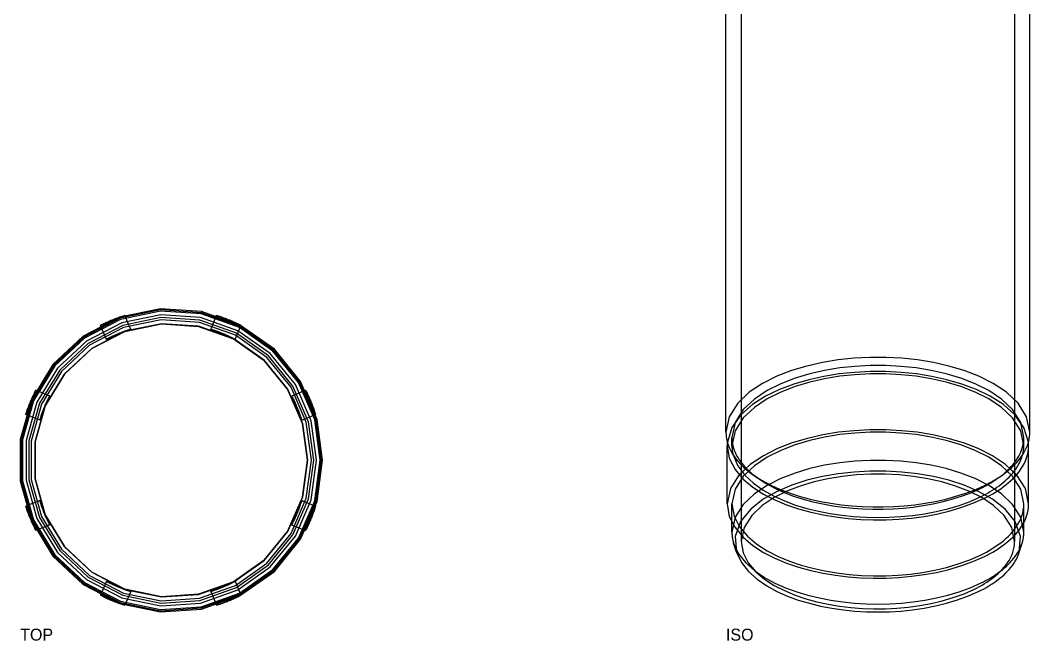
# Model space of a CAD drawing. Header units: millimetres. Extents: x 0 to 275, y -45 to 668.
# Drawn here: x 0 to 211, y 374 to 503.7 of the extents above; entities that cross this region are included whole.
import ezdxf

# ---------------------------------------------------------------- set-up
doc = ezdxf.new("R2010")
doc.units = ezdxf.units.MM
for name, color, linetype in [('ISO_HIDDEN', 8, 'CONTINUOUS'), ('ISO_VISIBLE', 7, 'Continuous'), ('TOP_HIDDEN', 8, 'CONTINUOUS'), ('TOP_VISIBLE', 7, 'Continuous')]:
    doc.layers.add(name, color=color, linetype=linetype)

msp = doc.modelspace()

# ---------------------------------------------------------------- linework, layer by layer
at = {"layer": 'ISO_HIDDEN'}
for points in [[(150.68, 619.28), (150.68, 394.72)], [(207.83, 619.28), (207.83, 394.72)], [(211, 417.57), (210.31, 420.8), (208.54, 423.61), (206.12, 425.89), (203.36, 427.74), (200.38, 429.24), (197.28, 430.44), (194.09, 431.39), (190.84, 432.12), (187.55, 432.66), (184.24, 433.01), (180.91, 433.18), (177.59, 433.18), (174.26, 433.01), (170.95, 432.66), (167.66, 432.12), (164.41, 431.39), (161.22, 430.44), (158.12, 429.24), (155.14, 427.74), (152.38, 425.89), (149.96, 423.61), (148.19, 420.8), (147.5, 417.57)], [(209.75, 416.48), (209.09, 419.59), (207.38, 422.28), (205.07, 424.48), (202.41, 426.25), (199.55, 427.69), (196.57, 428.84), (193.5, 429.76), (190.38, 430.46), (187.23, 430.98), (184.04, 431.31), (180.85, 431.48), (177.65, 431.48), (174.46, 431.31), (171.27, 430.98), (168.12, 430.46), (165, 429.76), (161.93, 428.84), (158.95, 427.69), (156.09, 426.25), (153.43, 424.48), (151.12, 422.28), (149.41, 419.59), (148.75, 416.48)], [(210.71, 415.48), (209.78, 418.56), (207.9, 421.19), (205.48, 423.33), (202.75, 425.07), (199.83, 426.48), (196.8, 427.62), (193.69, 428.52), (190.53, 429.22), (187.33, 429.73), (184.11, 430.06), (180.87, 430.23), (177.63, 430.23), (174.39, 430.06), (171.17, 429.73), (167.97, 429.22), (164.81, 428.52), (161.7, 427.62), (158.67, 426.48), (155.75, 425.07), (153.02, 423.33), (150.6, 421.19), (148.72, 418.56), (147.79, 415.48)], [(209.75, 414.74), (209.09, 417.85), (207.38, 420.54), (205.07, 422.74), (202.41, 424.51), (199.55, 425.95), (196.57, 427.1), (193.5, 428.02), (190.38, 428.72), (187.23, 429.24), (184.04, 429.57), (180.85, 429.74), (177.65, 429.74), (174.46, 429.57), (171.27, 429.24), (168.12, 428.72), (165, 428.02), (161.93, 427.1), (158.95, 425.95), (156.09, 424.51), (153.43, 422.74), (151.12, 420.54), (149.41, 417.85), (148.75, 414.74)], [(210.75, 402.56), (210.07, 405.76), (208.31, 408.55), (205.91, 410.81), (203.17, 412.65), (200.22, 414.13), (197.14, 415.32), (193.97, 416.27), (190.75, 416.99), (187.49, 417.53), (184.2, 417.87), (180.9, 418.04), (177.6, 418.04), (174.3, 417.87), (171.01, 417.53), (167.75, 416.99), (164.53, 416.27), (161.36, 415.32), (158.28, 414.13), (155.33, 412.65), (152.59, 410.81), (150.19, 408.55), (148.43, 405.76), (147.75, 402.56)], [(209.75, 402.56), (209.09, 405.66), (207.38, 408.36), (205.07, 410.55), (202.41, 412.33), (199.55, 413.76), (196.57, 414.92), (193.5, 415.83), (190.38, 416.54), (187.23, 417.05), (184.04, 417.39), (180.85, 417.55), (177.65, 417.55), (174.46, 417.39), (171.27, 417.05), (168.12, 416.54), (165, 415.83), (161.93, 414.92), (158.95, 413.76), (156.09, 412.33), (153.43, 410.55), (151.12, 408.36), (149.41, 405.66), (148.75, 402.56)], [(148.75, 416.48), (148.76, 416.03), (148.81, 415.58), (148.87, 415.13), (148.97, 414.69), (149.09, 414.25), (149.23, 413.82), (149.4, 413.4), (149.59, 412.98), (149.8, 412.58), (150.02, 412.19), (150.27, 411.81), (150.52, 411.43), (150.8, 411.07), (151.08, 410.72), (151.38, 410.38), (151.69, 410.05), (152.01, 409.73), (152.34, 409.41), (152.68, 409.11), (153.02, 408.82), (153.37, 408.53), (153.73, 408.25), (154.1, 407.99)], [(148.75, 414.74), (148.75, 416.48)], [(204.4, 407.99), (204.77, 408.25), (205.13, 408.53), (205.48, 408.82), (205.82, 409.11), (206.16, 409.41), (206.49, 409.73), (206.81, 410.05), (207.12, 410.38), (207.42, 410.72), (207.7, 411.07), (207.98, 411.43), (208.23, 411.81), (208.48, 412.19), (208.7, 412.58), (208.91, 412.98), (209.1, 413.4), (209.27, 413.82), (209.41, 414.25), (209.53, 414.69), (209.63, 415.13), (209.69, 415.58), (209.74, 416.03), (209.75, 416.48)], [(209.75, 414.74), (209.75, 416.48)], [(148.75, 414.74), (148.75, 414.66), (148.75, 414.57), (148.75, 414.49), (148.76, 414.4), (148.76, 414.32), (148.77, 414.23), (148.77, 414.15), (148.78, 414.07), (148.79, 413.98), (148.8, 413.9), (148.81, 413.81), (148.82, 413.73), (148.83, 413.65), (148.84, 413.56), (148.86, 413.48), (148.87, 413.4), (148.89, 413.31), (148.9, 413.23), (148.92, 413.15), (148.94, 413.07), (148.96, 412.98), (148.98, 412.9), (149, 412.82)], [(209.5, 412.82), (209.52, 412.9), (209.54, 412.98), (209.56, 413.07), (209.58, 413.15), (209.6, 413.23), (209.61, 413.31), (209.63, 413.4), (209.64, 413.48), (209.66, 413.56), (209.67, 413.65), (209.68, 413.73), (209.69, 413.81), (209.7, 413.9), (209.71, 413.98), (209.72, 414.07), (209.73, 414.15), (209.73, 414.23), (209.74, 414.32), (209.74, 414.4), (209.75, 414.49), (209.75, 414.57), (209.75, 414.66), (209.75, 414.74)], [(209.75, 396.67), (209.09, 399.78), (207.38, 402.47), (205.07, 404.67), (202.41, 406.44), (199.55, 407.88), (196.57, 409.03), (193.5, 409.95), (190.38, 410.65), (187.23, 411.17), (184.04, 411.5), (180.85, 411.67), (177.65, 411.67), (174.46, 411.5), (171.27, 411.17), (168.12, 410.65), (165, 409.95), (161.93, 409.03), (158.95, 407.88), (156.09, 406.44), (153.43, 404.67), (151.12, 402.47), (149.41, 399.78), (148.75, 396.67)], [(208.8, 392.49), (209.07, 395.78), (207.93, 398.89), (205.83, 401.47), (203.21, 403.53), (200.31, 405.17), (197.25, 406.48), (194.08, 407.51), (190.84, 408.29), (187.56, 408.86), (184.24, 409.24), (180.92, 409.42), (177.58, 409.42), (174.26, 409.24), (170.94, 408.86), (167.66, 408.29), (164.42, 407.51), (161.25, 406.48), (158.19, 405.17), (155.29, 403.53), (152.67, 401.47), (150.57, 398.89), (149.43, 395.78), (149.7, 392.49)], [(207.83, 394.72), (207.21, 397.63), (205.61, 400.16), (203.44, 402.21), (200.95, 403.88), (198.27, 405.22), (195.47, 406.3), (192.6, 407.16), (189.68, 407.82), (186.72, 408.3), (183.74, 408.62), (180.75, 408.77), (177.75, 408.77), (174.76, 408.62), (171.78, 408.3), (168.82, 407.82), (165.9, 407.16), (163.03, 406.3), (160.23, 405.22), (157.55, 403.88), (155.06, 402.21), (152.89, 400.16), (151.29, 397.63), (150.68, 394.72)], [(148.75, 402.56), (149.18, 400.04), (150.34, 397.76), (152, 395.81), (153.96, 394.16), (156.11, 392.77), (158.39, 391.6), (160.76, 390.61), (163.19, 389.79), (165.66, 389.11), (168.17, 388.56), (170.7, 388.14), (173.24, 387.83), (175.8, 387.63), (178.36, 387.54), (180.93, 387.56), (183.49, 387.68), (186.04, 387.92), (188.58, 388.26), (191.1, 388.72), (193.6, 389.3), (196.06, 390.03), (198.47, 390.9), (200.82, 391.94)], [(148.75, 398.68), (148.75, 402.56)], [(200.82, 391.94), (201.38, 392.22), (201.94, 392.52), (202.5, 392.83), (203.04, 393.16), (203.58, 393.5), (204.1, 393.85), (204.62, 394.22), (205.13, 394.61), (205.62, 395.01), (206.09, 395.43), (206.55, 395.86), (207, 396.32), (207.42, 396.79), (207.81, 397.29), (208.18, 397.8), (208.52, 398.34), (208.83, 398.9), (209.1, 399.47), (209.33, 400.06), (209.51, 400.67), (209.64, 401.29), (209.72, 401.92), (209.75, 402.56)], [(209.75, 398.68), (209.75, 402.56)], [(150.68, 394.72), (151.08, 392.36), (152.17, 390.23), (153.72, 388.4), (155.56, 386.86), (157.57, 385.55), (159.71, 384.46), (161.93, 383.53), (164.2, 382.76), (166.52, 382.13), (168.87, 381.61), (171.24, 381.22), (173.62, 380.93), (176.02, 380.74), (178.42, 380.66), (180.82, 380.67), (183.22, 380.79), (185.61, 381.01), (187.99, 381.33), (190.36, 381.76), (192.7, 382.31), (195, 382.98), (197.26, 383.8), (199.46, 384.77)], [(199.46, 384.77), (199.99, 385.04), (200.51, 385.32), (201.03, 385.61), (201.54, 385.92), (202.04, 386.24), (202.54, 386.57), (203.02, 386.91), (203.49, 387.27), (203.95, 387.65), (204.4, 388.04), (204.83, 388.45), (205.24, 388.88), (205.64, 389.32), (206.01, 389.79), (206.36, 390.27), (206.68, 390.77), (206.96, 391.29), (207.22, 391.83), (207.43, 392.39), (207.6, 392.96), (207.72, 393.54), (207.8, 394.13), (207.83, 394.72)]]:
    msp.add_lwpolyline(points, dxfattribs=at)
at = {"layer": 'ISO_VISIBLE'}
for points in [[(147.5, 417.57), (147.5, 522.22)], [(211, 417.57), (211, 522.22)], [(147.5, 417.57), (147.51, 417.1), (147.56, 416.63), (147.63, 416.16), (147.73, 415.7), (147.85, 415.24), (148, 414.8), (148.18, 414.36), (148.37, 413.93), (148.59, 413.51), (148.82, 413.1), (149.08, 412.7), (149.35, 412.32), (149.63, 411.94), (149.93, 411.57), (150.24, 411.22), (150.56, 410.87), (150.89, 410.54), (151.24, 410.21), (151.59, 409.9), (151.95, 409.59), (152.31, 409.29), (152.69, 409.01), (153.07, 408.73)], [(205.43, 408.73), (205.81, 409.01), (206.19, 409.29), (206.55, 409.59), (206.91, 409.9), (207.26, 410.21), (207.61, 410.54), (207.94, 410.87), (208.26, 411.22), (208.57, 411.57), (208.87, 411.94), (209.15, 412.32), (209.42, 412.7), (209.68, 413.1), (209.91, 413.51), (210.13, 413.93), (210.32, 414.36), (210.5, 414.8), (210.65, 415.24), (210.77, 415.7), (210.87, 416.16), (210.94, 416.63), (210.99, 417.1), (211, 417.57)], [(147.79, 415.48), (147.78, 415.45), (147.78, 415.41), (147.78, 415.38), (147.77, 415.35), (147.77, 415.32), (147.77, 415.29), (147.77, 415.25), (147.77, 415.22), (147.76, 415.19), (147.76, 415.16), (147.76, 415.13), (147.76, 415.09), (147.76, 415.06), (147.76, 415.03), (147.75, 415), (147.75, 414.97), (147.75, 414.93), (147.75, 414.9), (147.75, 414.87), (147.75, 414.84), (147.75, 414.8), (147.75, 414.77), (147.75, 414.74)], [(147.75, 414.74), (148.2, 412.14), (149.4, 409.79), (151.11, 407.77), (153.13, 406.07), (155.36, 404.63), (157.71, 403.42), (160.16, 402.41), (162.66, 401.56), (165.22, 400.86), (167.8, 400.29), (170.42, 399.85), (173.05, 399.53), (175.69, 399.33), (178.33, 399.24), (180.98, 399.25), (183.63, 399.38), (186.26, 399.62), (188.89, 399.97), (191.49, 400.45), (194.07, 401.06), (196.61, 401.8), (199.1, 402.7), (201.52, 403.77)], [(147.75, 402.56), (147.75, 414.74)], [(201.52, 403.77), (202.11, 404.07), (202.69, 404.38), (203.26, 404.7), (203.82, 405.04), (204.38, 405.39), (204.92, 405.75), (205.45, 406.13), (205.97, 406.53), (206.48, 406.95), (206.97, 407.38), (207.45, 407.83), (207.91, 408.3), (208.34, 408.79), (208.75, 409.3), (209.13, 409.83), (209.48, 410.39), (209.8, 410.96), (210.08, 411.56), (210.31, 412.17), (210.5, 412.8), (210.64, 413.44), (210.72, 414.09), (210.75, 414.74)], [(210.75, 414.74), (210.75, 414.77), (210.75, 414.8), (210.75, 414.84), (210.75, 414.87), (210.75, 414.9), (210.75, 414.93), (210.75, 414.97), (210.75, 415), (210.74, 415.03), (210.74, 415.06), (210.74, 415.09), (210.74, 415.13), (210.74, 415.16), (210.74, 415.19), (210.73, 415.22), (210.73, 415.25), (210.73, 415.29), (210.73, 415.32), (210.73, 415.35), (210.72, 415.38), (210.72, 415.41), (210.72, 415.45), (210.71, 415.48)], [(210.75, 402.56), (210.75, 414.74)], [(149, 412.82), (149.96, 410.54), (151.45, 408.56), (153.27, 406.88), (155.29, 405.45), (157.45, 404.24), (159.71, 403.21), (162.03, 402.34), (164.41, 401.62), (166.81, 401.03), (169.25, 400.55), (171.7, 400.19), (174.17, 399.93), (176.64, 399.78), (179.12, 399.72), (181.6, 399.77), (184.08, 399.91), (186.54, 400.16), (189, 400.51), (191.44, 400.97), (193.85, 401.55), (196.22, 402.26), (198.55, 403.11), (200.82, 404.12)], [(200.82, 404.12), (201.31, 404.37), (201.79, 404.63), (202.28, 404.89), (202.75, 405.17), (203.22, 405.46), (203.69, 405.75), (204.14, 406.06), (204.59, 406.38), (205.03, 406.71), (205.46, 407.06), (205.88, 407.42), (206.28, 407.79), (206.68, 408.17), (207.06, 408.57), (207.42, 408.98), (207.76, 409.41), (208.09, 409.85), (208.39, 410.31), (208.67, 410.79), (208.93, 411.28), (209.15, 411.78), (209.34, 412.29), (209.5, 412.82)], [(153.07, 408.73), (154.91, 407.53), (156.85, 406.49), (158.85, 405.59), (160.91, 404.81), (163, 404.14), (165.12, 403.57), (167.27, 403.09), (169.43, 402.7), (171.6, 402.4), (173.79, 402.17), (175.98, 402.02), (178.18, 401.95), (180.38, 401.95), (182.57, 402.02), (184.76, 402.17), (186.95, 402.4), (189.12, 402.71), (191.29, 403.1), (193.43, 403.58), (195.55, 404.16), (197.65, 404.83), (199.7, 405.61), (201.7, 406.52)], [(154.1, 407.99), (153.07, 408.73)], [(154.1, 407.99), (155.87, 406.84), (157.73, 405.84), (159.65, 404.97), (161.63, 404.22), (163.64, 403.58), (165.68, 403.03), (167.74, 402.58), (169.81, 402.2), (171.9, 401.91), (174, 401.69), (176.11, 401.54), (178.22, 401.47), (180.33, 401.47), (182.44, 401.55), (184.55, 401.69), (186.65, 401.91), (188.74, 402.21), (190.81, 402.59), (192.87, 403.05), (194.91, 403.6), (196.92, 404.24), (198.89, 404.99), (200.82, 405.86)], [(200.82, 405.86), (200.98, 405.94), (201.14, 406.02), (201.3, 406.11), (201.46, 406.19), (201.62, 406.28), (201.78, 406.36), (201.94, 406.45), (202.1, 406.54), (202.26, 406.62), (202.42, 406.71), (202.57, 406.81), (202.73, 406.9), (202.89, 406.99), (203.04, 407.08), (203.2, 407.18), (203.35, 407.28), (203.5, 407.37), (203.65, 407.47), (203.8, 407.57), (203.95, 407.67), (204.1, 407.78), (204.25, 407.88), (204.4, 407.99)], [(201.7, 406.52), (201.87, 406.6), (202.04, 406.68), (202.21, 406.77), (202.37, 406.86), (202.54, 406.95), (202.71, 407.03), (202.87, 407.12), (203.04, 407.22), (203.2, 407.31), (203.37, 407.4), (203.53, 407.5), (203.69, 407.59), (203.85, 407.69), (204.02, 407.79), (204.18, 407.89), (204.34, 407.99), (204.5, 408.09), (204.65, 408.19), (204.81, 408.3), (204.97, 408.4), (205.12, 408.51), (205.28, 408.62), (205.43, 408.73)], [(204.4, 407.99), (205.43, 408.73)], [(147.75, 402.56), (148.2, 399.96), (149.4, 397.61), (151.11, 395.59), (153.13, 393.88), (155.36, 392.45), (157.71, 391.24), (160.16, 390.22), (162.66, 389.37), (165.22, 388.67), (167.8, 388.11), (170.42, 387.67), (173.05, 387.35), (175.69, 387.15), (178.33, 387.05), (180.98, 387.07), (183.63, 387.2), (186.26, 387.44), (188.89, 387.79), (191.49, 388.27), (194.07, 388.87), (196.61, 389.61), (199.1, 390.51), (201.52, 391.59)], [(201.52, 391.59), (202.11, 391.88), (202.69, 392.19), (203.26, 392.51), (203.82, 392.85), (204.38, 393.2), (204.92, 393.57), (205.45, 393.95), (205.97, 394.34), (206.48, 394.76), (206.97, 395.19), (207.45, 395.64), (207.91, 396.11), (208.34, 396.61), (208.75, 397.12), (209.13, 397.65), (209.48, 398.2), (209.8, 398.78), (210.08, 399.37), (210.31, 399.98), (210.5, 400.61), (210.64, 401.25), (210.72, 401.9), (210.75, 402.56)], [(148.75, 396.67), (148.75, 398.68)], [(209.75, 396.67), (209.75, 398.68)], [(148.75, 396.67), (148.75, 396.57), (148.75, 396.47), (148.76, 396.37), (148.76, 396.27), (148.77, 396.17), (148.77, 396.07), (148.78, 395.97), (148.79, 395.87), (148.81, 395.77), (148.82, 395.67), (148.83, 395.57), (148.85, 395.47), (148.86, 395.37), (148.88, 395.27), (148.9, 395.17), (148.92, 395.07), (148.94, 394.98), (148.97, 394.88), (148.99, 394.78), (149.02, 394.68), (149.04, 394.59), (149.07, 394.49), (149.1, 394.39)], [(209.4, 394.39), (209.43, 394.49), (209.46, 394.59), (209.48, 394.68), (209.51, 394.78), (209.53, 394.88), (209.56, 394.98), (209.58, 395.07), (209.6, 395.17), (209.62, 395.27), (209.64, 395.37), (209.65, 395.47), (209.67, 395.57), (209.68, 395.67), (209.69, 395.77), (209.71, 395.87), (209.72, 395.97), (209.73, 396.07), (209.73, 396.17), (209.74, 396.27), (209.74, 396.37), (209.75, 396.47), (209.75, 396.57), (209.75, 396.67)], [(149.1, 394.39), (150.15, 392.17), (151.68, 390.25), (153.52, 388.61), (155.55, 387.22), (157.71, 386.04), (159.96, 385.04), (162.28, 384.19), (164.64, 383.49), (167.03, 382.91), (169.45, 382.45), (171.89, 382.1), (174.34, 381.85), (176.8, 381.7), (179.27, 381.65), (181.73, 381.7), (184.19, 381.85), (186.64, 382.1), (189.08, 382.45), (191.5, 382.92), (193.89, 383.5), (196.25, 384.2), (198.57, 385.05), (200.82, 386.05)], [(149.7, 392.49), (149.1, 394.39)], [(149.7, 392.49), (150.72, 390.31), (152.22, 388.42), (154.02, 386.82), (156.02, 385.45), (158.14, 384.3), (160.34, 383.32), (162.61, 382.49), (164.93, 381.8), (167.27, 381.23), (169.65, 380.78), (172.04, 380.43), (174.44, 380.19), (176.85, 380.05), (179.27, 380), (181.68, 380.05), (184.09, 380.19), (186.49, 380.44), (188.89, 380.79), (191.26, 381.24), (193.6, 381.81), (195.92, 382.5), (198.19, 383.33), (200.39, 384.31)], [(200.39, 384.31), (200.86, 384.55), (201.32, 384.79), (201.78, 385.04), (202.24, 385.31), (202.68, 385.58), (203.13, 385.86), (203.56, 386.15), (203.99, 386.45), (204.41, 386.77), (204.82, 387.09), (205.22, 387.43), (205.61, 387.77), (205.99, 388.14), (206.36, 388.51), (206.71, 388.9), (207.05, 389.3), (207.37, 389.71), (207.67, 390.14), (207.95, 390.59), (208.2, 391.04), (208.43, 391.51), (208.63, 392), (208.8, 392.49)], [(200.82, 386.05), (201.29, 386.29), (201.77, 386.54), (202.23, 386.8), (202.7, 387.07), (203.15, 387.34), (203.6, 387.63), (204.05, 387.93), (204.48, 388.24), (204.91, 388.56), (205.33, 388.89), (205.74, 389.23), (206.14, 389.58), (206.53, 389.95), (206.9, 390.33), (207.26, 390.73), (207.6, 391.14), (207.93, 391.56), (208.24, 392), (208.52, 392.45), (208.78, 392.92), (209.02, 393.4), (209.22, 393.89), (209.4, 394.39)], [(208.8, 392.49), (209.4, 394.39)]]:
    msp.add_lwpolyline(points, dxfattribs=at)
at = {"layer": 'TOP_HIDDEN'}
for points in [[(63.2, 411.68), (62.03, 420.24), (58.58, 428.17), (53.13, 434.88), (46.06, 439.87), (37.91, 442.76), (29.29, 443.35), (20.82, 441.59), (13.14, 437.61), (6.83, 431.71), (2.33, 424.33), (0, 416), (0, 407.35), (2.33, 399.03), (6.83, 391.64), (13.14, 385.74), (20.82, 381.76), (29.29, 380), (37.91, 380.59), (46.06, 383.49), (53.13, 388.47), (58.58, 395.18), (62.03, 403.11), (63.2, 411.68)], [(63.2, 411.68), (62.03, 420.24), (58.58, 428.17), (53.13, 434.88), (46.06, 439.87), (37.91, 442.76), (29.29, 443.35), (20.82, 441.59), (13.14, 437.61), (6.83, 431.71), (2.33, 424.33), (0, 416), (0, 407.35), (2.33, 399.03), (6.83, 391.64), (13.14, 385.74), (20.82, 381.76), (29.29, 380), (37.91, 380.59), (46.06, 383.49), (53.13, 388.47), (58.58, 395.18), (62.03, 403.11), (63.2, 411.68)], [(63.2, 411.68), (62.03, 420.24), (58.58, 428.17), (53.13, 434.88), (46.06, 439.87), (37.91, 442.76), (29.29, 443.35), (20.82, 441.59), (13.14, 437.61), (6.83, 431.71), (2.33, 424.33), (0, 416), (0, 407.35), (2.33, 399.03), (6.83, 391.64), (13.14, 385.74), (20.82, 381.76), (29.29, 380), (37.91, 380.59), (46.06, 383.49), (53.13, 388.47), (58.58, 395.18), (62.03, 403.11), (63.2, 411.68)], [(62.95, 411.68), (61.79, 420.17), (58.37, 428.04), (52.95, 434.7), (45.95, 439.64), (37.86, 442.52), (29.3, 443.1), (20.91, 441.36), (13.29, 437.41), (7.02, 431.56), (2.56, 424.23), (0.25, 415.97), (0.25, 407.39), (2.56, 399.13), (7.02, 391.8), (13.29, 385.94), (20.91, 381.99), (29.3, 380.25), (37.86, 380.83), (45.95, 383.71), (52.95, 388.65), (58.37, 395.31), (61.79, 403.18), (62.95, 411.68)], [(62.95, 411.68), (61.79, 420.17), (58.37, 428.04), (52.95, 434.7), (45.95, 439.64), (37.86, 442.52), (29.3, 443.1), (20.91, 441.36), (13.29, 437.41), (7.02, 431.56), (2.56, 424.23), (0.25, 415.97), (0.25, 407.39), (2.56, 399.13), (7.02, 391.8), (13.29, 385.94), (20.91, 381.99), (29.3, 380.25), (37.86, 380.83), (45.95, 383.71), (52.95, 388.65), (58.37, 395.31), (61.79, 403.18), (62.95, 411.68)], [(62.7, 411.68), (61.55, 420.11), (58.15, 427.91), (52.78, 434.51), (45.83, 439.42), (37.81, 442.27), (29.32, 442.85), (20.99, 441.12), (13.43, 437.21), (7.21, 431.4), (2.79, 424.13), (0.5, 415.93), (0.5, 407.42), (2.79, 399.23), (7.21, 391.95), (13.43, 386.15), (20.99, 382.23), (29.32, 380.5), (37.81, 381.08), (45.83, 383.93), (52.78, 388.84), (58.15, 395.44), (61.55, 403.24), (62.7, 411.68)], [(62.7, 411.68), (61.55, 420.11), (58.15, 427.91), (52.78, 434.51), (45.83, 439.42), (37.81, 442.27), (29.32, 442.85), (20.99, 441.12), (13.43, 437.21), (7.21, 431.4), (2.79, 424.13), (0.5, 415.93), (0.5, 407.42), (2.79, 399.23), (7.21, 391.95), (13.43, 386.15), (20.99, 382.23), (29.32, 380.5), (37.81, 381.08), (45.83, 383.93), (52.78, 388.84), (58.15, 395.44), (61.55, 403.24), (62.7, 411.68)], [(61.95, 411.68), (60.82, 419.9), (57.51, 427.52), (52.27, 433.97), (45.49, 438.76), (37.66, 441.54), (29.37, 442.1), (21.24, 440.41), (13.87, 436.59), (7.8, 430.92), (3.48, 423.83), (1.24, 415.83), (1.24, 407.52), (3.48, 399.52), (7.8, 392.43), (13.87, 386.76), (21.24, 382.94), (29.37, 381.25), (37.66, 381.81), (45.49, 384.6), (52.27, 389.39), (57.51, 395.83), (60.82, 403.45), (61.95, 411.68)], [(61.95, 411.68), (60.82, 419.9), (57.51, 427.52), (52.27, 433.97), (45.49, 438.76), (37.66, 441.54), (29.37, 442.1), (21.24, 440.41), (13.87, 436.59), (7.8, 430.92), (3.48, 423.83), (1.24, 415.83), (1.24, 407.52), (3.48, 399.52), (7.8, 392.43), (13.87, 386.76), (21.24, 382.94), (29.37, 381.25), (37.66, 381.81), (45.49, 384.6), (52.27, 389.39), (57.51, 395.83), (60.82, 403.45), (61.95, 411.68)], [(61.95, 411.68), (60.82, 419.9), (57.51, 427.52), (52.27, 433.97), (45.49, 438.76), (37.66, 441.54), (29.37, 442.1), (21.24, 440.41), (13.87, 436.59), (7.8, 430.92), (3.48, 423.83), (1.24, 415.83), (1.24, 407.52), (3.48, 399.52), (7.8, 392.43), (13.87, 386.76), (21.24, 382.94), (29.37, 381.25), (37.66, 381.81), (45.49, 384.6), (52.27, 389.39), (57.51, 395.83), (60.82, 403.45), (61.95, 411.68)], [(61.95, 411.68), (60.82, 419.9), (57.51, 427.52), (52.27, 433.97), (45.49, 438.76), (37.66, 441.54), (29.37, 442.1), (21.24, 440.41), (13.87, 436.59), (7.8, 430.92), (3.48, 423.83), (1.24, 415.83), (1.24, 407.52), (3.48, 399.52), (7.8, 392.43), (13.87, 386.76), (21.24, 382.94), (29.37, 381.25), (37.66, 381.81), (45.49, 384.6), (52.27, 389.39), (57.51, 395.83), (60.82, 403.45), (61.95, 411.68)], [(61.35, 411.68), (60.25, 419.74), (57, 427.21), (51.86, 433.53), (45.21, 438.22), (37.54, 440.95), (29.41, 441.51), (21.44, 439.85), (14.21, 436.1), (8.26, 430.55), (4.03, 423.59), (1.83, 415.75), (1.83, 407.6), (4.03, 399.76), (8.26, 392.81), (14.21, 387.25), (21.44, 383.5), (29.41, 381.85), (37.54, 382.4), (45.21, 385.13), (51.86, 389.82), (57, 396.14), (60.25, 403.61), (61.35, 411.68)], [(21.89, 441.95), (21.66, 441.88), (21.43, 441.8), (21.21, 441.73), (20.98, 441.65), (20.76, 441.57), (20.53, 441.49), (20.31, 441.4), (20.08, 441.32), (19.86, 441.23), (19.64, 441.14), (19.41, 441.05), (19.19, 440.96), (18.97, 440.87), (18.75, 440.77), (18.53, 440.68), (18.32, 440.58), (18.1, 440.48), (17.88, 440.38), (17.67, 440.28), (17.45, 440.17), (17.24, 440.06), (17.02, 439.96), (16.81, 439.85)], [(16.81, 439.85), (17.02, 439.96), (17.24, 440.06), (17.45, 440.17), (17.67, 440.28), (17.88, 440.38), (18.1, 440.48), (18.32, 440.58), (18.53, 440.68), (18.75, 440.77), (18.97, 440.87), (19.19, 440.96), (19.41, 441.05), (19.64, 441.14), (19.86, 441.23), (20.08, 441.32), (20.31, 441.4), (20.53, 441.49), (20.76, 441.57), (20.98, 441.65), (21.21, 441.73), (21.43, 441.8), (21.66, 441.88), (21.89, 441.95)], [(23.09, 439.05), (21.89, 441.95)], [(39.82, 439.05), (41.02, 441.95)], [(46.1, 439.85), (45.89, 439.96), (45.67, 440.06), (45.46, 440.17), (45.24, 440.28), (45.03, 440.38), (44.81, 440.48), (44.59, 440.58), (44.37, 440.68), (44.16, 440.77), (43.94, 440.87), (43.71, 440.96), (43.49, 441.05), (43.27, 441.14), (43.05, 441.23), (42.83, 441.32), (42.6, 441.4), (42.38, 441.49), (42.15, 441.57), (41.93, 441.65), (41.7, 441.73), (41.47, 441.8), (41.25, 441.88), (41.02, 441.95)], [(41.02, 441.95), (41.25, 441.88), (41.47, 441.8), (41.7, 441.73), (41.93, 441.65), (42.15, 441.57), (42.38, 441.49), (42.6, 441.4), (42.83, 441.32), (43.05, 441.23), (43.27, 441.14), (43.49, 441.05), (43.71, 440.96), (43.94, 440.87), (44.16, 440.77), (44.37, 440.68), (44.59, 440.58), (44.81, 440.48), (45.03, 440.38), (45.24, 440.28), (45.46, 440.17), (45.67, 440.06), (45.89, 439.96), (46.1, 439.85)], [(60.08, 411.68), (59.02, 419.4), (55.91, 426.55), (50.99, 432.6), (44.62, 437.09), (37.28, 439.7), (29.5, 440.23), (21.87, 438.65), (14.95, 435.06), (9.25, 429.74), (5.2, 423.08), (3.1, 415.57), (3.1, 407.78), (5.2, 400.27), (9.25, 393.61), (14.95, 388.29), (21.87, 384.7), (29.5, 383.12), (37.28, 383.65), (44.62, 386.26), (50.99, 390.76), (55.91, 396.8), (59.02, 403.95), (60.08, 411.68)], [(60.03, 411.68), (58.97, 419.39), (55.87, 426.52), (50.96, 432.56), (44.6, 437.05), (37.27, 439.65), (29.5, 440.18), (21.89, 438.6), (14.98, 435.02), (9.29, 429.71), (5.24, 423.06), (3.15, 415.57), (3.15, 407.79), (5.24, 400.29), (9.29, 393.64), (14.98, 388.33), (21.89, 384.75), (29.5, 383.17), (37.27, 383.7), (44.6, 386.3), (50.96, 390.79), (55.87, 396.83), (58.97, 403.97), (60.03, 411.68)], [(18.01, 436.95), (16.81, 439.85)], [(22.67, 438.92), (22.66, 438.92), (22.65, 438.91), (22.64, 438.91), (22.63, 438.91), (22.62, 438.9), (22.61, 438.9), (22.6, 438.9), (22.59, 438.89), (22.58, 438.89), (22.57, 438.89), (22.56, 438.88), (22.55, 438.88), (22.54, 438.88), (22.53, 438.87), (22.52, 438.87), (22.51, 438.87), (22.5, 438.86), (22.49, 438.86), (22.48, 438.86), (22.47, 438.85), (22.46, 438.85), (22.45, 438.85), (22.44, 438.84)], [(44.9, 436.95), (46.1, 439.85)], [(19.02, 437.46), (19.02, 437.46), (19.02, 437.46), (19.02, 437.46), (19.02, 437.46), (19.02, 437.46), (19.02, 437.46), (19.02, 437.46), (19.02, 437.46), (19.02, 437.46), (19.02, 437.46), (19.02, 437.46), (19.02, 437.46), (19.02, 437.46), (19.02, 437.46), (19.02, 437.46), (19.02, 437.46), (19.02, 437.46), (19.02, 437.46), (19.02, 437.46), (19.02, 437.46), (19.02, 437.46), (19.02, 437.46), (19.02, 437.46)], [(19.7, 437.78), (19.69, 437.77), (19.67, 437.76), (19.65, 437.76), (19.64, 437.75), (19.62, 437.74), (19.6, 437.73), (19.59, 437.72), (19.57, 437.72), (19.55, 437.71), (19.54, 437.7), (19.52, 437.69), (19.5, 437.69), (19.49, 437.68), (19.47, 437.67), (19.45, 437.66), (19.44, 437.66), (19.42, 437.65), (19.4, 437.64), (19.38, 437.63), (19.37, 437.62), (19.35, 437.62), (19.33, 437.61), (19.32, 437.6)], [(40.9, 438.7), (40.9, 438.7), (40.9, 438.7), (40.9, 438.7), (40.9, 438.7), (40.9, 438.7), (40.9, 438.7), (40.9, 438.7), (40.9, 438.7), (40.9, 438.7), (40.9, 438.7), (40.9, 438.7), (40.9, 438.7), (40.9, 438.7), (40.9, 438.7), (40.9, 438.7), (40.9, 438.7), (40.9, 438.7), (40.9, 438.7), (40.9, 438.7), (40.9, 438.7), (40.9, 438.7), (40.9, 438.7), (40.9, 438.7)], [(41.6, 438.44), (41.59, 438.45), (41.57, 438.45), (41.55, 438.46), (41.53, 438.47), (41.52, 438.47), (41.5, 438.48), (41.48, 438.49), (41.46, 438.49), (41.45, 438.5), (41.43, 438.51), (41.41, 438.51), (41.4, 438.52), (41.38, 438.53), (41.36, 438.53), (41.34, 438.54), (41.33, 438.55), (41.31, 438.55), (41.29, 438.56), (41.27, 438.56), (41.26, 438.57), (41.24, 438.58), (41.22, 438.58), (41.2, 438.59)], [(44.5, 437.15), (44.49, 437.16), (44.49, 437.16), (44.48, 437.17), (44.47, 437.17), (44.46, 437.18), (44.45, 437.18), (44.44, 437.19), (44.43, 437.19), (44.42, 437.2), (44.41, 437.2), (44.4, 437.21), (44.39, 437.21), (44.38, 437.22), (44.37, 437.22), (44.36, 437.23), (44.35, 437.23), (44.34, 437.23), (44.33, 437.24), (44.33, 437.24), (44.32, 437.25), (44.31, 437.25), (44.3, 437.26), (44.29, 437.26)], [(1.18, 421.24), (1.25, 421.47), (1.33, 421.7), (1.4, 421.92), (1.48, 422.15), (1.56, 422.37), (1.64, 422.6), (1.73, 422.82), (1.81, 423.05), (1.9, 423.27), (1.99, 423.49), (2.08, 423.72), (2.17, 423.94), (2.26, 424.16), (2.36, 424.38), (2.45, 424.6), (2.55, 424.81), (2.65, 425.03), (2.75, 425.25), (2.85, 425.46), (2.96, 425.68), (3.07, 425.89), (3.17, 426.11), (3.28, 426.32)], [(3.28, 426.32), (3.17, 426.11), (3.07, 425.89), (2.96, 425.68), (2.85, 425.46), (2.75, 425.25), (2.65, 425.03), (2.55, 424.81), (2.45, 424.6), (2.36, 424.38), (2.26, 424.16), (2.17, 423.94), (2.08, 423.72), (1.99, 423.49), (1.9, 423.27), (1.81, 423.05), (1.73, 422.82), (1.64, 422.6), (1.56, 422.37), (1.48, 422.15), (1.4, 421.92), (1.33, 421.7), (1.25, 421.47), (1.18, 421.24)], [(6.18, 425.12), (3.28, 426.32)], [(56.73, 425.12), (59.62, 426.32)], [(59.62, 426.32), (59.73, 426.11), (59.84, 425.89), (59.95, 425.68), (60.05, 425.46), (60.16, 425.25), (60.26, 425.03), (60.36, 424.81), (60.46, 424.6), (60.55, 424.38), (60.65, 424.16), (60.74, 423.94), (60.83, 423.72), (60.92, 423.49), (61.01, 423.27), (61.1, 423.05), (61.18, 422.82), (61.27, 422.6), (61.35, 422.37), (61.43, 422.15), (61.51, 421.92), (61.58, 421.7), (61.66, 421.47), (61.73, 421.24)], [(61.73, 421.24), (61.66, 421.47), (61.58, 421.7), (61.51, 421.92), (61.43, 422.15), (61.35, 422.37), (61.27, 422.6), (61.18, 422.82), (61.1, 423.05), (61.01, 423.27), (60.92, 423.49), (60.83, 423.72), (60.74, 423.94), (60.65, 424.16), (60.55, 424.38), (60.46, 424.6), (60.36, 424.81), (60.26, 425.03), (60.16, 425.25), (60.05, 425.46), (59.95, 425.68), (59.84, 425.89), (59.73, 426.11), (59.62, 426.32)], [(6.18, 425.12), (6.17, 425.09), (6.15, 425.07), (6.14, 425.04), (6.13, 425.01), (6.11, 424.99), (6.1, 424.96), (6.09, 424.93), (6.07, 424.91), (6.06, 424.88), (6.04, 424.86), (6.03, 424.83), (6.02, 424.8), (6, 424.78), (5.99, 424.75), (5.98, 424.72), (5.96, 424.7), (5.95, 424.67), (5.93, 424.64), (5.92, 424.62), (5.91, 424.59), (5.89, 424.56), (5.88, 424.54), (5.87, 424.51)], [(4.08, 420.04), (1.18, 421.24)], [(4.42, 421.1), (4.42, 421.1), (4.42, 421.1), (4.42, 421.1), (4.42, 421.1), (4.42, 421.1), (4.42, 421.1), (4.42, 421.1), (4.42, 421.1), (4.42, 421.1), (4.42, 421.1), (4.42, 421.1), (4.42, 421.1), (4.42, 421.1), (4.42, 421.1), (4.42, 421.1), (4.42, 421.1), (4.42, 421.1), (4.42, 421.1), (4.42, 421.1), (4.42, 421.1), (4.42, 421.1), (4.42, 421.1), (4.42, 421.1)], [(4.68, 421.81), (4.68, 421.79), (4.67, 421.77), (4.66, 421.76), (4.66, 421.74), (4.65, 421.73), (4.65, 421.71), (4.64, 421.69), (4.63, 421.68), (4.63, 421.66), (4.62, 421.65), (4.62, 421.63), (4.61, 421.61), (4.6, 421.6), (4.6, 421.58), (4.59, 421.56), (4.59, 421.55), (4.58, 421.53), (4.57, 421.51), (4.57, 421.5), (4.56, 421.48), (4.56, 421.47), (4.55, 421.45), (4.54, 421.43)], [(58.83, 420.04), (58.82, 420.07), (58.81, 420.1), (58.8, 420.12), (58.8, 420.15), (58.79, 420.18), (58.78, 420.21), (58.77, 420.24), (58.76, 420.27), (58.75, 420.3), (58.74, 420.32), (58.73, 420.35), (58.72, 420.38), (58.71, 420.41), (58.7, 420.44), (58.7, 420.47), (58.69, 420.5), (58.68, 420.52), (58.67, 420.55), (58.66, 420.58), (58.65, 420.61), (58.64, 420.64), (58.63, 420.67), (58.62, 420.7)], [(58.83, 420.04), (61.73, 421.24)], [(4.08, 403.31), (1.18, 402.11)], [(4.08, 403.31), (4.09, 403.28), (4.1, 403.26), (4.1, 403.23), (4.11, 403.2), (4.12, 403.17), (4.13, 403.14), (4.14, 403.11), (4.15, 403.08), (4.16, 403.06), (4.17, 403.03), (4.18, 403), (4.19, 402.97), (4.19, 402.94), (4.2, 402.91), (4.21, 402.88), (4.22, 402.86), (4.23, 402.83), (4.24, 402.8), (4.25, 402.77), (4.26, 402.74), (4.27, 402.71), (4.28, 402.69), (4.29, 402.66)], [(58.83, 403.31), (61.73, 402.11)], [(3.28, 397.03), (3.17, 397.24), (3.07, 397.46), (2.96, 397.67), (2.85, 397.89), (2.75, 398.1), (2.65, 398.32), (2.55, 398.54), (2.45, 398.76), (2.36, 398.97), (2.26, 399.19), (2.17, 399.42), (2.08, 399.64), (1.99, 399.86), (1.9, 400.08), (1.81, 400.3), (1.73, 400.53), (1.64, 400.75), (1.56, 400.98), (1.48, 401.2), (1.4, 401.43), (1.33, 401.66), (1.25, 401.88), (1.18, 402.11)], [(1.18, 402.11), (1.25, 401.88), (1.33, 401.66), (1.4, 401.43), (1.48, 401.2), (1.56, 400.98), (1.64, 400.75), (1.73, 400.53), (1.81, 400.3), (1.9, 400.08), (1.99, 399.86), (2.08, 399.64), (2.17, 399.42), (2.26, 399.19), (2.36, 398.97), (2.45, 398.76), (2.55, 398.54), (2.65, 398.32), (2.75, 398.1), (2.85, 397.89), (2.96, 397.67), (3.07, 397.46), (3.17, 397.24), (3.28, 397.03)], [(61.73, 402.11), (61.66, 401.88), (61.58, 401.66), (61.51, 401.43), (61.43, 401.2), (61.35, 400.98), (61.27, 400.75), (61.18, 400.53), (61.1, 400.3), (61.01, 400.08), (60.92, 399.86), (60.83, 399.64), (60.74, 399.42), (60.65, 399.19), (60.55, 398.97), (60.46, 398.76), (60.36, 398.54), (60.26, 398.32), (60.16, 398.1), (60.05, 397.89), (59.95, 397.67), (59.84, 397.46), (59.73, 397.24), (59.62, 397.03)], [(59.62, 397.03), (59.73, 397.24), (59.84, 397.46), (59.95, 397.67), (60.05, 397.89), (60.16, 398.1), (60.26, 398.32), (60.36, 398.54), (60.46, 398.76), (60.55, 398.97), (60.65, 399.19), (60.74, 399.42), (60.83, 399.64), (60.92, 399.86), (61.01, 400.08), (61.1, 400.3), (61.18, 400.53), (61.27, 400.75), (61.35, 400.98), (61.43, 401.2), (61.51, 401.43), (61.58, 401.66), (61.66, 401.88), (61.73, 402.11)], [(5.36, 399.91), (5.37, 399.89), (5.37, 399.88), (5.38, 399.86), (5.39, 399.85), (5.4, 399.83), (5.4, 399.81), (5.41, 399.8), (5.42, 399.78), (5.42, 399.77), (5.43, 399.75), (5.44, 399.74), (5.45, 399.72), (5.45, 399.7), (5.46, 399.69), (5.47, 399.67), (5.47, 399.66), (5.48, 399.64), (5.49, 399.63), (5.5, 399.61), (5.5, 399.59), (5.51, 399.58), (5.52, 399.56), (5.53, 399.55)], [(5.68, 399.22), (5.68, 399.22), (5.68, 399.22), (5.68, 399.22), (5.68, 399.22), (5.68, 399.22), (5.68, 399.22), (5.68, 399.22), (5.68, 399.22), (5.68, 399.22), (5.68, 399.22), (5.68, 399.22), (5.68, 399.22), (5.68, 399.22), (5.68, 399.22), (5.68, 399.22), (5.68, 399.22), (5.68, 399.22), (5.68, 399.22), (5.68, 399.22), (5.68, 399.22), (5.68, 399.22), (5.68, 399.22), (5.68, 399.22)], [(56.73, 398.23), (56.74, 398.26), (56.75, 398.28), (56.77, 398.31), (56.78, 398.34), (56.8, 398.36), (56.81, 398.39), (56.82, 398.42), (56.84, 398.44), (56.85, 398.47), (56.86, 398.5), (56.88, 398.52), (56.89, 398.55), (56.91, 398.58), (56.92, 398.6), (56.93, 398.63), (56.95, 398.66), (56.96, 398.68), (56.97, 398.71), (56.99, 398.74), (57, 398.76), (57.01, 398.79), (57.03, 398.82), (57.04, 398.84)], [(6.18, 398.23), (3.28, 397.03)], [(56.73, 398.23), (59.62, 397.03)], [(18.01, 386.4), (16.81, 383.51)], [(18.01, 386.4), (18.04, 386.39), (18.06, 386.38), (18.09, 386.36), (18.12, 386.35), (18.14, 386.33), (18.17, 386.32), (18.2, 386.31), (18.22, 386.29), (18.25, 386.28), (18.28, 386.27), (18.3, 386.25), (18.33, 386.24), (18.35, 386.22), (18.38, 386.21), (18.41, 386.2), (18.43, 386.18), (18.46, 386.17), (18.49, 386.16), (18.51, 386.14), (18.54, 386.13), (18.57, 386.12), (18.6, 386.1), (18.62, 386.09)], [(44.9, 386.4), (46.1, 383.51)], [(21.32, 384.9), (21.34, 384.9), (21.36, 384.89), (21.37, 384.89), (21.39, 384.88), (21.4, 384.87), (21.42, 384.87), (21.44, 384.86), (21.45, 384.86), (21.47, 384.85), (21.49, 384.84), (21.5, 384.84), (21.52, 384.83), (21.53, 384.82), (21.55, 384.82), (21.57, 384.81), (21.58, 384.81), (21.6, 384.8), (21.62, 384.79), (21.63, 384.79), (21.65, 384.78), (21.66, 384.78), (21.68, 384.77), (21.7, 384.77)], [(23.09, 384.3), (21.89, 381.4)], [(22.03, 384.65), (22.03, 384.65), (22.03, 384.65), (22.03, 384.65), (22.03, 384.65), (22.03, 384.65), (22.03, 384.65), (22.03, 384.65), (22.03, 384.65), (22.03, 384.65), (22.03, 384.65), (22.03, 384.65), (22.03, 384.65), (22.03, 384.65), (22.03, 384.65), (22.03, 384.65), (22.03, 384.65), (22.03, 384.65), (22.03, 384.65), (22.03, 384.65), (22.03, 384.65), (22.03, 384.65), (22.03, 384.65), (22.03, 384.65)], [(39.82, 384.3), (39.85, 384.31), (39.87, 384.32), (39.9, 384.33), (39.93, 384.34), (39.96, 384.34), (39.99, 384.35), (40.02, 384.36), (40.05, 384.37), (40.07, 384.38), (40.1, 384.39), (40.13, 384.4), (40.16, 384.41), (40.19, 384.42), (40.22, 384.43), (40.25, 384.43), (40.27, 384.44), (40.3, 384.45), (40.33, 384.46), (40.36, 384.47), (40.39, 384.48), (40.42, 384.49), (40.45, 384.5), (40.47, 384.51)], [(39.82, 384.3), (41.02, 381.4)], [(43.22, 385.58), (43.24, 385.59), (43.25, 385.6), (43.27, 385.6), (43.28, 385.61), (43.3, 385.62), (43.32, 385.62), (43.33, 385.63), (43.35, 385.64), (43.36, 385.65), (43.38, 385.65), (43.39, 385.66), (43.41, 385.67), (43.43, 385.67), (43.44, 385.68), (43.46, 385.69), (43.47, 385.7), (43.49, 385.7), (43.51, 385.71), (43.52, 385.72), (43.54, 385.73), (43.55, 385.73), (43.57, 385.74), (43.58, 385.75)], [(43.91, 385.9), (43.91, 385.9), (43.91, 385.9), (43.91, 385.9), (43.91, 385.9), (43.91, 385.9), (43.91, 385.9), (43.91, 385.9), (43.91, 385.9), (43.91, 385.9), (43.91, 385.9), (43.91, 385.9), (43.91, 385.9), (43.91, 385.9), (43.91, 385.9), (43.91, 385.9), (43.91, 385.9), (43.91, 385.9), (43.91, 385.9), (43.91, 385.9), (43.91, 385.9), (43.91, 385.9), (43.91, 385.9), (43.91, 385.9)], [(16.81, 383.51), (17.02, 383.4), (17.24, 383.29), (17.45, 383.18), (17.67, 383.08), (17.88, 382.97), (18.1, 382.87), (18.32, 382.77), (18.53, 382.67), (18.75, 382.58), (18.97, 382.48), (19.19, 382.39), (19.41, 382.3), (19.64, 382.21), (19.86, 382.12), (20.08, 382.03), (20.31, 381.95), (20.53, 381.86), (20.76, 381.78), (20.98, 381.7), (21.21, 381.62), (21.43, 381.55), (21.66, 381.47), (21.89, 381.4)], [(21.89, 381.4), (21.66, 381.47), (21.43, 381.55), (21.21, 381.62), (20.98, 381.7), (20.76, 381.78), (20.53, 381.86), (20.31, 381.95), (20.08, 382.03), (19.86, 382.12), (19.64, 382.21), (19.41, 382.3), (19.19, 382.39), (18.97, 382.48), (18.75, 382.58), (18.53, 382.67), (18.32, 382.77), (18.1, 382.87), (17.88, 382.97), (17.67, 383.08), (17.45, 383.18), (17.24, 383.29), (17.02, 383.4), (16.81, 383.51)], [(41.02, 381.4), (41.25, 381.47), (41.47, 381.55), (41.7, 381.62), (41.93, 381.7), (42.15, 381.78), (42.38, 381.86), (42.6, 381.95), (42.83, 382.03), (43.05, 382.12), (43.27, 382.21), (43.49, 382.3), (43.71, 382.39), (43.94, 382.48), (44.16, 382.58), (44.37, 382.67), (44.59, 382.77), (44.81, 382.87), (45.03, 382.97), (45.24, 383.08), (45.46, 383.18), (45.67, 383.29), (45.89, 383.4), (46.1, 383.51)], [(46.1, 383.51), (45.89, 383.4), (45.67, 383.29), (45.46, 383.18), (45.24, 383.08), (45.03, 382.97), (44.81, 382.87), (44.59, 382.77), (44.37, 382.67), (44.16, 382.58), (43.94, 382.48), (43.71, 382.39), (43.49, 382.3), (43.27, 382.21), (43.05, 382.12), (42.83, 382.03), (42.6, 381.95), (42.38, 381.86), (42.15, 381.78), (41.93, 381.7), (41.7, 381.62), (41.47, 381.55), (41.25, 381.47), (41.02, 381.4)]]:
    msp.add_lwpolyline(points, dxfattribs=at)
at = {"layer": 'TOP_VISIBLE'}
for points in [[(63.2, 411.68), (62.03, 420.24), (58.58, 428.17), (53.13, 434.88), (46.06, 439.87), (37.91, 442.76), (29.29, 443.35), (20.82, 441.59), (13.14, 437.61), (6.83, 431.71), (2.33, 424.33), (0, 416), (0, 407.35), (2.33, 399.03), (6.83, 391.64), (13.14, 385.74), (20.82, 381.76), (29.29, 380), (37.91, 380.59), (46.06, 383.49), (53.13, 388.47), (58.58, 395.18), (62.03, 403.11), (63.2, 411.68)], [(60.88, 411.68), (59.79, 419.62), (56.6, 426.97), (51.54, 433.18), (44.99, 437.81), (37.44, 440.49), (29.45, 441.04), (21.6, 439.41), (14.48, 435.72), (8.63, 430.25), (4.46, 423.4), (2.3, 415.68), (2.3, 407.67), (4.46, 399.95), (8.63, 393.1), (14.48, 387.63), (21.6, 383.95), (29.45, 382.32), (37.44, 382.86), (44.99, 385.55), (51.54, 390.17), (56.6, 396.39), (59.79, 403.74), (60.88, 411.68)], [(60.08, 411.68), (59.02, 419.4), (55.91, 426.55), (50.99, 432.6), (44.62, 437.09), (37.28, 439.7), (29.5, 440.23), (21.87, 438.65), (14.95, 435.06), (9.25, 429.74), (5.2, 423.08), (3.1, 415.57), (3.1, 407.78), (5.2, 400.27), (9.25, 393.61), (14.95, 388.29), (21.87, 384.7), (29.5, 383.12), (37.28, 383.65), (44.62, 386.26), (50.99, 390.76), (55.91, 396.8), (59.02, 403.95), (60.08, 411.68)], [(60.03, 411.68), (58.97, 403.97), (55.87, 396.83), (50.96, 390.79), (44.6, 386.3), (37.27, 383.7), (29.5, 383.17), (21.89, 384.75), (14.98, 388.33), (9.29, 393.64), (5.24, 400.29), (3.15, 407.79), (3.15, 415.57), (5.24, 423.06), (9.29, 429.71), (14.98, 435.02), (21.89, 438.6), (29.5, 440.18), (37.27, 439.65), (44.6, 437.05), (50.96, 432.56), (55.87, 426.52), (58.97, 419.39), (60.03, 411.68)], [(18.01, 436.95), (18.22, 437.06), (18.43, 437.17), (18.65, 437.28), (18.86, 437.38), (19.08, 437.49), (19.3, 437.59), (19.51, 437.69), (19.73, 437.79), (19.95, 437.89), (20.17, 437.98), (20.39, 438.08), (20.61, 438.17), (20.83, 438.26), (21.06, 438.35), (21.28, 438.43), (21.5, 438.52), (21.73, 438.6), (21.95, 438.68), (22.18, 438.76), (22.41, 438.83), (22.63, 438.91), (22.86, 438.98), (23.09, 439.05)], [(23.09, 439.05), (23.07, 439.05), (23.05, 439.04), (23.04, 439.04), (23.02, 439.03), (23, 439.02), (22.98, 439.02), (22.96, 439.01), (22.94, 439.01), (22.93, 439), (22.91, 438.99), (22.89, 438.99), (22.87, 438.98), (22.85, 438.98), (22.83, 438.97), (22.81, 438.97), (22.8, 438.96), (22.78, 438.95), (22.76, 438.95), (22.74, 438.94), (22.72, 438.94), (22.7, 438.93), (22.69, 438.92), (22.67, 438.92)], [(40.9, 438.7), (40.85, 438.72), (40.8, 438.73), (40.76, 438.75), (40.71, 438.76), (40.66, 438.78), (40.62, 438.8), (40.57, 438.81), (40.52, 438.83), (40.48, 438.84), (40.43, 438.86), (40.38, 438.87), (40.34, 438.89), (40.29, 438.9), (40.24, 438.92), (40.19, 438.93), (40.15, 438.95), (40.1, 438.96), (40.05, 438.98), (40.01, 438.99), (39.96, 439.01), (39.91, 439.02), (39.86, 439.04), (39.82, 439.05)], [(39.82, 439.05), (40.05, 438.98), (40.27, 438.91), (40.5, 438.83), (40.73, 438.76), (40.95, 438.68), (41.18, 438.6), (41.41, 438.52), (41.63, 438.43), (41.85, 438.35), (42.08, 438.26), (42.3, 438.17), (42.52, 438.08), (42.74, 437.98), (42.96, 437.89), (43.18, 437.79), (43.4, 437.69), (43.61, 437.59), (43.83, 437.49), (44.05, 437.38), (44.26, 437.28), (44.47, 437.17), (44.69, 437.06), (44.9, 436.95)], [(19.02, 437.46), (18.98, 437.44), (18.93, 437.42), (18.89, 437.4), (18.85, 437.37), (18.8, 437.35), (18.76, 437.33), (18.71, 437.31), (18.67, 437.29), (18.62, 437.26), (18.58, 437.24), (18.54, 437.22), (18.49, 437.2), (18.45, 437.18), (18.4, 437.15), (18.36, 437.13), (18.32, 437.11), (18.27, 437.09), (18.23, 437.06), (18.18, 437.04), (18.14, 437.02), (18.1, 436.99), (18.05, 436.97), (18.01, 436.95)], [(19.32, 437.6), (19.3, 437.59), (19.29, 437.59), (19.28, 437.58), (19.27, 437.58), (19.25, 437.57), (19.24, 437.56), (19.23, 437.56), (19.22, 437.55), (19.2, 437.55), (19.19, 437.54), (19.18, 437.53), (19.16, 437.53), (19.15, 437.52), (19.14, 437.52), (19.13, 437.51), (19.11, 437.5), (19.1, 437.5), (19.09, 437.49), (19.07, 437.49), (19.06, 437.48), (19.05, 437.47), (19.04, 437.47), (19.02, 437.46)], [(22.44, 438.84), (22.32, 438.8), (22.19, 438.76), (22.07, 438.72), (21.95, 438.68), (21.83, 438.64), (21.71, 438.59), (21.59, 438.55), (21.47, 438.5), (21.35, 438.46), (21.24, 438.41), (21.12, 438.37), (21, 438.32), (20.88, 438.28), (20.76, 438.23), (20.64, 438.18), (20.52, 438.13), (20.41, 438.08), (20.29, 438.03), (20.17, 437.98), (20.05, 437.93), (19.94, 437.88), (19.82, 437.83), (19.7, 437.78)], [(41.2, 438.59), (41.19, 438.59), (41.18, 438.6), (41.16, 438.6), (41.15, 438.61), (41.14, 438.61), (41.12, 438.62), (41.11, 438.62), (41.1, 438.63), (41.08, 438.63), (41.07, 438.64), (41.06, 438.64), (41.04, 438.65), (41.03, 438.65), (41.02, 438.66), (41, 438.66), (40.99, 438.67), (40.98, 438.67), (40.96, 438.68), (40.95, 438.68), (40.94, 438.68), (40.92, 438.69), (40.91, 438.69), (40.9, 438.7)], [(44.29, 437.26), (44.17, 437.32), (44.06, 437.38), (43.94, 437.43), (43.83, 437.49), (43.71, 437.54), (43.6, 437.6), (43.48, 437.65), (43.37, 437.7), (43.25, 437.76), (43.14, 437.81), (43.02, 437.86), (42.9, 437.91), (42.78, 437.96), (42.67, 438.01), (42.55, 438.06), (42.43, 438.11), (42.31, 438.16), (42.2, 438.21), (42.08, 438.26), (41.96, 438.3), (41.84, 438.35), (41.72, 438.4), (41.6, 438.44)], [(44.9, 436.95), (44.88, 436.96), (44.86, 436.97), (44.85, 436.97), (44.83, 436.98), (44.81, 436.99), (44.8, 437), (44.78, 437.01), (44.76, 437.02), (44.74, 437.03), (44.73, 437.04), (44.71, 437.05), (44.69, 437.06), (44.68, 437.06), (44.66, 437.07), (44.64, 437.08), (44.62, 437.09), (44.61, 437.1), (44.59, 437.11), (44.57, 437.12), (44.56, 437.13), (44.54, 437.14), (44.52, 437.14), (44.5, 437.15)], [(4.08, 420.04), (4.15, 420.27), (4.22, 420.5), (4.3, 420.72), (4.37, 420.95), (4.45, 421.18), (4.53, 421.4), (4.61, 421.63), (4.7, 421.85), (4.78, 422.07), (4.87, 422.3), (4.96, 422.52), (5.05, 422.74), (5.15, 422.96), (5.24, 423.18), (5.34, 423.4), (5.44, 423.62), (5.54, 423.84), (5.64, 424.05), (5.75, 424.27), (5.85, 424.48), (5.96, 424.7), (6.07, 424.91), (6.18, 425.12)], [(5.87, 424.51), (5.81, 424.39), (5.75, 424.28), (5.7, 424.16), (5.64, 424.05), (5.59, 423.93), (5.53, 423.82), (5.48, 423.7), (5.42, 423.58), (5.37, 423.47), (5.32, 423.35), (5.27, 423.23), (5.21, 423.11), (5.16, 423), (5.11, 422.88), (5.06, 422.76), (5.01, 422.64), (4.96, 422.52), (4.92, 422.4), (4.87, 422.29), (4.82, 422.17), (4.77, 422.05), (4.73, 421.93), (4.68, 421.81)], [(56.73, 425.12), (56.84, 424.91), (56.95, 424.7), (57.06, 424.48), (57.16, 424.27), (57.27, 424.05), (57.37, 423.84), (57.47, 423.62), (57.57, 423.4), (57.67, 423.18), (57.76, 422.96), (57.85, 422.74), (57.95, 422.52), (58.04, 422.3), (58.12, 422.07), (58.21, 421.85), (58.29, 421.63), (58.38, 421.4), (58.46, 421.18), (58.54, 420.95), (58.61, 420.72), (58.69, 420.5), (58.76, 420.27), (58.83, 420.04)], [(58.62, 420.7), (58.55, 420.89), (58.49, 421.09), (58.42, 421.29), (58.35, 421.49), (58.27, 421.68), (58.2, 421.88), (58.12, 422.07), (58.05, 422.27), (57.97, 422.46), (57.89, 422.66), (57.81, 422.85), (57.73, 423.04), (57.64, 423.24), (57.56, 423.43), (57.47, 423.62), (57.38, 423.81), (57.29, 424), (57.2, 424.19), (57.11, 424.37), (57.01, 424.56), (56.92, 424.75), (56.82, 424.93), (56.73, 425.12)], [(4.42, 421.1), (4.41, 421.05), (4.39, 421.01), (4.38, 420.96), (4.36, 420.91), (4.35, 420.87), (4.33, 420.82), (4.31, 420.78), (4.3, 420.73), (4.28, 420.68), (4.27, 420.64), (4.25, 420.59), (4.24, 420.55), (4.22, 420.5), (4.21, 420.45), (4.19, 420.41), (4.18, 420.36), (4.16, 420.32), (4.15, 420.27), (4.14, 420.22), (4.12, 420.18), (4.11, 420.13), (4.09, 420.09), (4.08, 420.04)], [(4.54, 421.43), (4.54, 421.42), (4.53, 421.4), (4.53, 421.39), (4.52, 421.37), (4.52, 421.36), (4.51, 421.35), (4.51, 421.33), (4.5, 421.32), (4.5, 421.3), (4.49, 421.29), (4.49, 421.27), (4.48, 421.26), (4.48, 421.24), (4.47, 421.23), (4.47, 421.21), (4.46, 421.2), (4.45, 421.18), (4.45, 421.17), (4.44, 421.16), (4.44, 421.14), (4.43, 421.13), (4.43, 421.11), (4.42, 421.1)], [(6.18, 398.23), (6.07, 398.44), (5.96, 398.66), (5.85, 398.87), (5.75, 399.08), (5.64, 399.3), (5.54, 399.52), (5.44, 399.73), (5.34, 399.95), (5.24, 400.17), (5.15, 400.39), (5.05, 400.61), (4.96, 400.83), (4.87, 401.05), (4.78, 401.28), (4.7, 401.5), (4.61, 401.72), (4.53, 401.95), (4.45, 402.18), (4.37, 402.4), (4.3, 402.63), (4.22, 402.86), (4.15, 403.08), (4.08, 403.31)], [(58.83, 403.31), (58.76, 403.08), (58.69, 402.86), (58.61, 402.63), (58.54, 402.4), (58.46, 402.18), (58.38, 401.95), (58.29, 401.72), (58.21, 401.5), (58.12, 401.28), (58.04, 401.05), (57.95, 400.83), (57.85, 400.61), (57.76, 400.39), (57.67, 400.17), (57.57, 399.95), (57.47, 399.73), (57.37, 399.52), (57.27, 399.3), (57.16, 399.08), (57.06, 398.87), (56.95, 398.66), (56.84, 398.44), (56.73, 398.23)], [(57.04, 398.84), (57.13, 399.03), (57.23, 399.22), (57.32, 399.41), (57.41, 399.6), (57.49, 399.79), (57.58, 399.98), (57.67, 400.17), (57.75, 400.36), (57.83, 400.56), (57.91, 400.75), (57.99, 400.94), (58.07, 401.14), (58.15, 401.33), (58.22, 401.53), (58.29, 401.72), (58.37, 401.92), (58.44, 402.12), (58.51, 402.32), (58.57, 402.52), (58.64, 402.71), (58.7, 402.91), (58.77, 403.11), (58.83, 403.31)], [(4.29, 402.66), (4.33, 402.54), (4.37, 402.41), (4.41, 402.29), (4.45, 402.17), (4.5, 402.05), (4.54, 401.93), (4.58, 401.81), (4.63, 401.69), (4.67, 401.57), (4.72, 401.45), (4.76, 401.33), (4.81, 401.21), (4.86, 401.09), (4.91, 400.97), (4.95, 400.85), (5, 400.73), (5.05, 400.62), (5.1, 400.5), (5.15, 400.38), (5.2, 400.26), (5.26, 400.14), (5.31, 400.03), (5.36, 399.91)], [(5.53, 399.55), (5.53, 399.53), (5.54, 399.52), (5.55, 399.5), (5.55, 399.49), (5.56, 399.48), (5.57, 399.46), (5.57, 399.45), (5.58, 399.43), (5.59, 399.42), (5.59, 399.41), (5.6, 399.39), (5.61, 399.38), (5.61, 399.36), (5.62, 399.35), (5.63, 399.34), (5.63, 399.32), (5.64, 399.31), (5.65, 399.29), (5.65, 399.28), (5.66, 399.27), (5.67, 399.25), (5.67, 399.24), (5.68, 399.22)], [(5.68, 399.22), (5.7, 399.18), (5.72, 399.14), (5.74, 399.09), (5.76, 399.05), (5.79, 399.01), (5.81, 398.96), (5.83, 398.92), (5.85, 398.88), (5.87, 398.83), (5.89, 398.79), (5.92, 398.75), (5.94, 398.7), (5.96, 398.66), (5.98, 398.62), (6, 398.57), (6.03, 398.53), (6.05, 398.49), (6.07, 398.45), (6.09, 398.4), (6.12, 398.36), (6.14, 398.32), (6.16, 398.27), (6.18, 398.23)], [(23.09, 384.3), (22.86, 384.37), (22.63, 384.44), (22.41, 384.52), (22.18, 384.6), (21.95, 384.67), (21.73, 384.75), (21.5, 384.84), (21.28, 384.92), (21.06, 385.01), (20.83, 385.09), (20.61, 385.18), (20.39, 385.28), (20.17, 385.37), (19.95, 385.46), (19.73, 385.56), (19.51, 385.66), (19.3, 385.76), (19.08, 385.86), (18.86, 385.97), (18.65, 386.08), (18.43, 386.18), (18.22, 386.29), (18.01, 386.4)], [(44.9, 386.4), (44.69, 386.29), (44.47, 386.18), (44.26, 386.08), (44.05, 385.97), (43.83, 385.86), (43.61, 385.76), (43.4, 385.66), (43.18, 385.56), (42.96, 385.46), (42.74, 385.37), (42.52, 385.28), (42.3, 385.18), (42.08, 385.09), (41.85, 385.01), (41.63, 384.92), (41.41, 384.84), (41.18, 384.75), (40.95, 384.67), (40.73, 384.6), (40.5, 384.52), (40.27, 384.44), (40.05, 384.37), (39.82, 384.3)], [(43.91, 385.9), (43.95, 385.92), (43.99, 385.94), (44.04, 385.96), (44.08, 385.99), (44.12, 386.01), (44.17, 386.03), (44.21, 386.05), (44.25, 386.07), (44.3, 386.09), (44.34, 386.12), (44.38, 386.14), (44.43, 386.16), (44.47, 386.18), (44.51, 386.2), (44.56, 386.23), (44.6, 386.25), (44.64, 386.27), (44.68, 386.29), (44.73, 386.31), (44.77, 386.34), (44.81, 386.36), (44.86, 386.38), (44.9, 386.4)], [(18.62, 386.09), (18.74, 386.03), (18.85, 385.97), (18.97, 385.92), (19.08, 385.86), (19.2, 385.81), (19.31, 385.75), (19.43, 385.7), (19.55, 385.64), (19.66, 385.59), (19.78, 385.54), (19.9, 385.49), (20.02, 385.44), (20.13, 385.38), (20.25, 385.33), (20.37, 385.28), (20.49, 385.23), (20.61, 385.19), (20.73, 385.14), (20.84, 385.09), (20.96, 385.04), (21.08, 385), (21.2, 384.95), (21.32, 384.9)], [(21.7, 384.77), (21.71, 384.76), (21.73, 384.75), (21.74, 384.75), (21.76, 384.74), (21.77, 384.74), (21.78, 384.73), (21.8, 384.73), (21.81, 384.72), (21.83, 384.72), (21.84, 384.71), (21.86, 384.71), (21.87, 384.7), (21.89, 384.7), (21.9, 384.69), (21.92, 384.69), (21.93, 384.68), (21.95, 384.68), (21.96, 384.67), (21.98, 384.67), (21.99, 384.66), (22, 384.66), (22.02, 384.65), (22.03, 384.65)], [(22.03, 384.65), (22.08, 384.63), (22.13, 384.61), (22.17, 384.6), (22.22, 384.58), (22.26, 384.57), (22.31, 384.55), (22.35, 384.54), (22.4, 384.52), (22.45, 384.51), (22.49, 384.49), (22.54, 384.48), (22.58, 384.46), (22.63, 384.45), (22.68, 384.43), (22.72, 384.42), (22.77, 384.4), (22.81, 384.39), (22.86, 384.37), (22.91, 384.36), (22.95, 384.34), (23, 384.33), (23.05, 384.31), (23.09, 384.3)], [(40.47, 384.51), (40.6, 384.55), (40.72, 384.59), (40.84, 384.63), (40.96, 384.68), (41.08, 384.72), (41.2, 384.76), (41.32, 384.81), (41.44, 384.85), (41.56, 384.89), (41.68, 384.94), (41.8, 384.99), (41.92, 385.03), (42.04, 385.08), (42.16, 385.13), (42.28, 385.18), (42.4, 385.23), (42.52, 385.27), (42.63, 385.32), (42.75, 385.37), (42.87, 385.43), (42.99, 385.48), (43.1, 385.53), (43.22, 385.58)], [(43.58, 385.75), (43.6, 385.75), (43.61, 385.76), (43.63, 385.77), (43.64, 385.77), (43.65, 385.78), (43.67, 385.79), (43.68, 385.79), (43.7, 385.8), (43.71, 385.81), (43.72, 385.81), (43.74, 385.82), (43.75, 385.83), (43.77, 385.83), (43.78, 385.84), (43.79, 385.85), (43.81, 385.85), (43.82, 385.86), (43.84, 385.87), (43.85, 385.87), (43.86, 385.88), (43.88, 385.89), (43.89, 385.89), (43.91, 385.9)]]:
    msp.add_lwpolyline(points, dxfattribs=at)

# ---------------------------------------------------------------- texts
at = {"layer": 'ISO_VISIBLE'}
msp.add_text('ISO', height=2.5, dxfattribs=at).set_placement((147.5, 374))
at = {"layer": 'TOP_VISIBLE'}
msp.add_text('TOP', height=2.5, dxfattribs=at).set_placement((0, 374))

doc.saveas('drawing.dxf')
